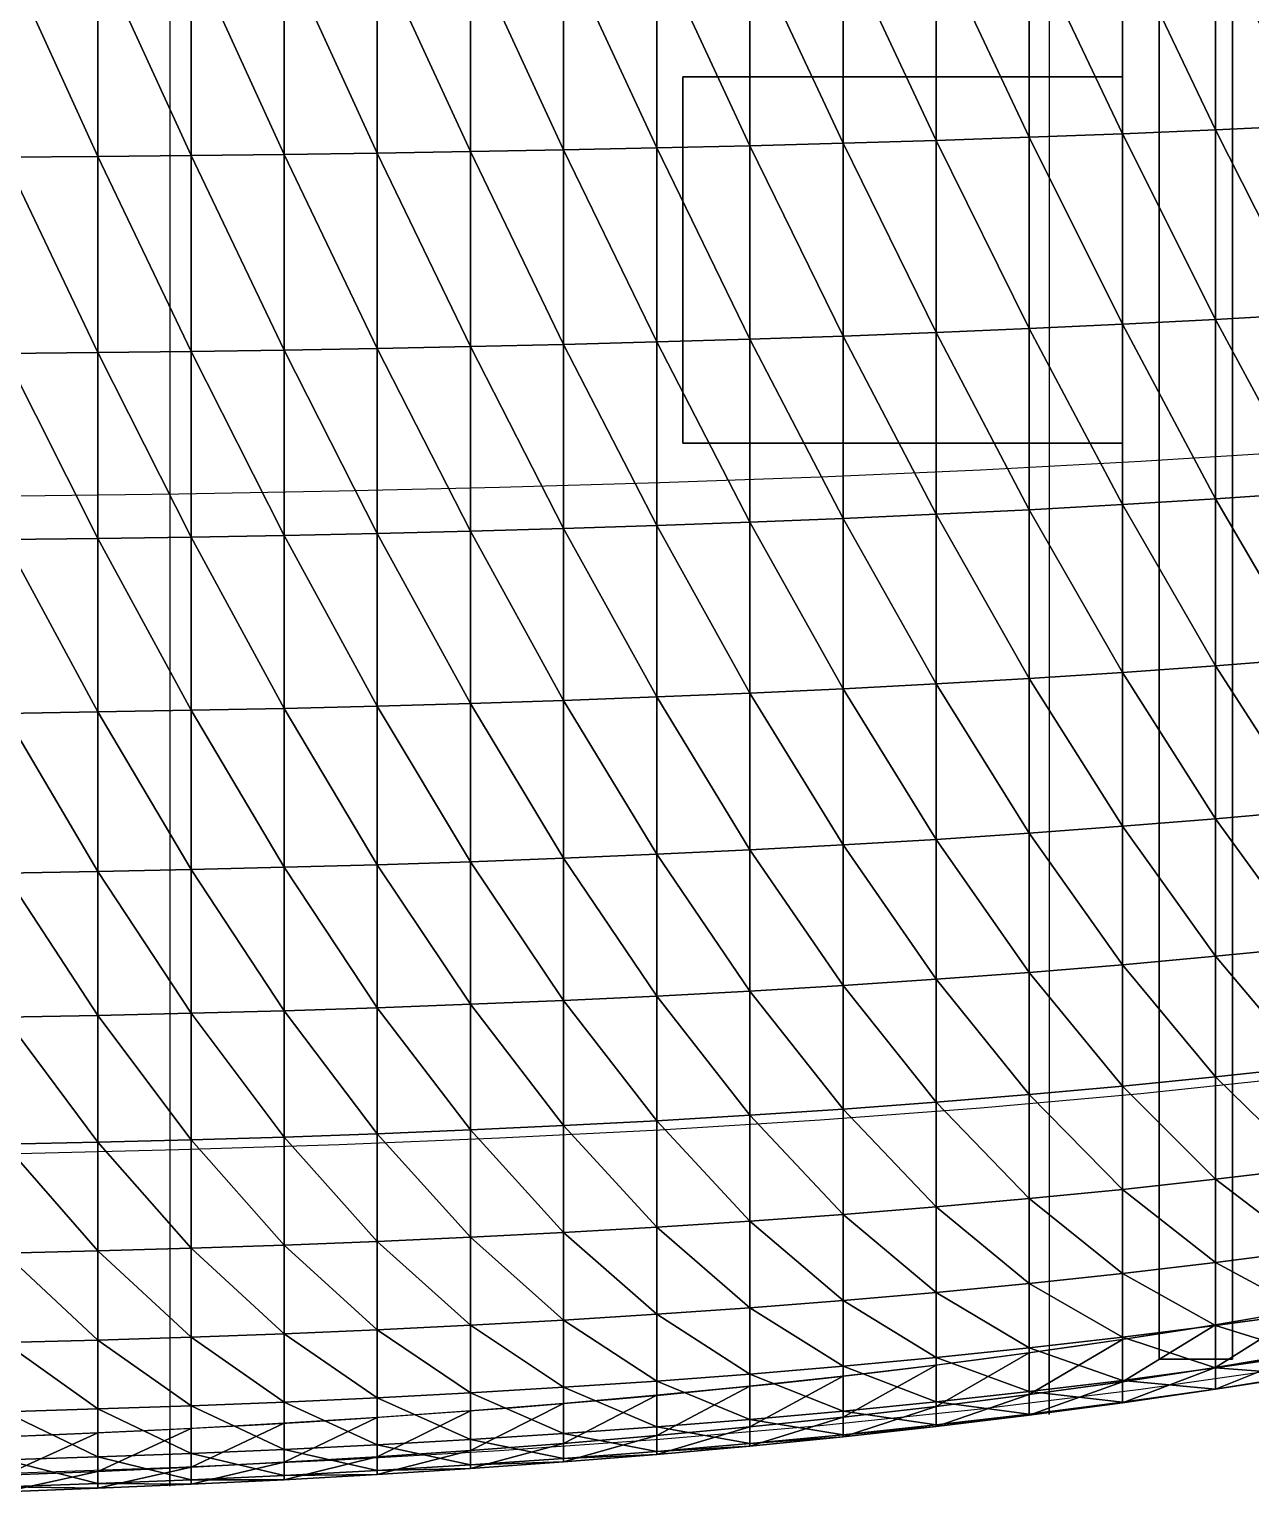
# Model space of a CAD drawing. Header units: metres. Extents: x -3.7 to 10.7, y -3.2 to 3.2.
# Drawn here: x 5.058 to 6.725, y -2.981 to -0.985 of the extents above; entities that cross this region are included whole.
import ezdxf

# ---------------------------------------------------------------- set-up
doc = ezdxf.new("R2010")
doc.units = ezdxf.units.M
for name, color, linetype in [('ACO_3D', 1, 'CONTINUOUS'), ('MEMBRANA_3D', 3, 'CONTINUOUS'), ('MOBILIARIO', 9, 'CONTINUOUS'), ('PAREDES', 7, 'CONTINUOUS'), ('VIDRO_3D', 4, 'CONTINUOUS')]:
    doc.layers.add(name, color=color, linetype=linetype)

msp = doc.modelspace()

# ---------------------------------------------------------------- linework, layer by layer
at = {"layer": 'ACO_3D'}
for points in [[(6.45, -0.8587, 3.6599), (6.45, -1.0641, 3.5826), (6.45, -1.2634, 3.489), (6.45, -1.4554, 3.3797), (6.45, -1.6391, 3.2553), (6.45, -1.8134, 3.1165), (6.45, -1.9772, 2.9641), (6.45, -2.1297, 2.799), (6.45, -2.2699, 2.6221), (6.45, -2.3971, 2.4345), (6.45, -2.5106, 2.2372), (6.45, -2.6096, 2.0313), (6.45, -2.6936, 1.8181), (6.45, -2.7622, 1.5988), (6.45, -2.8149, 1.3745), (6.45, -2.8514, 1.1467), (6.45, -2.8716, 0.9167), (6.45, -2.8752, 0.6856), (6.45, -2.8624, 0.4549), (6.45, -2.8331, 0.226), (6.45, -2.7875, 0)], [(5.25, -0.8784, 3.9111), (5.25, -1.0887, 3.829), (5.25, -1.2929, 3.7296), (5.25, -1.4898, 3.6134), (5.25, -1.6783, 3.4812), (5.25, -1.8575, 3.3336), (5.25, -2.0261, 3.1715), (5.25, -2.1834, 2.9958), (5.25, -2.3285, 2.8075), (5.25, -2.4604, 2.6076), (5.25, -2.5785, 2.3973), (5.25, -2.6822, 2.1777), (5.25, -2.7707, 1.9501), (5.25, -2.8437, 1.7157), (5.25, -2.9007, 1.476), (5.25, -2.9415, 1.2321), (5.25, -2.9657, 0.9856), (5.25, -2.9732, 0.7377), (5.25, -2.964, 0.4899), (5.25, -2.9382, 0.2435), (5.25, -2.8958, 0)], [(3.2938, -1.6259, 3.6493), (3.5125, -1.6259, 3.6489), (3.7313, -1.6261, 3.6455), (3.95, -1.6262, 3.6386), (4.1688, -1.6261, 3.6283), (4.3875, -1.6258, 3.6146), (4.6063, -1.625, 3.5973), (4.825, -1.6237, 3.5764), (5.0438, -1.6217, 3.5518), (5.2625, -1.6188, 3.5235), (5.4813, -1.6149, 3.4912), (5.7, -1.6099, 3.4549), (5.9188, -1.6035, 3.4143), (6.1375, -1.5956, 3.3693), (6.3563, -1.586, 3.3195), (6.575, -1.5745, 3.2648), (6.7938, -1.5608, 3.2046)], [(3.2938, -2.5282, 2.6071), (3.5125, -2.5283, 2.6068), (3.7313, -2.5284, 2.6043), (3.95, -2.5284, 2.5993), (4.1688, -2.528, 2.5918), (4.3875, -2.5272, 2.5817), (4.6063, -2.5255, 2.5691), (4.825, -2.5229, 2.5538), (5.0438, -2.5191, 2.5358), (5.2625, -2.5138, 2.515), (5.4813, -2.5068, 2.4914), (5.7, -2.498, 2.4647), (5.9188, -2.4869, 2.435), (6.1375, -2.4732, 2.402), (6.3563, -2.4568, 2.3655), (6.575, -2.4372, 2.3253), (6.7938, -2.4139, 2.2812)], [(3.2938, -2.9711, 1.2275), (3.5125, -2.9711, 1.2273), (3.7313, -2.9711, 1.2261), (3.95, -2.9707, 1.2236), (4.1688, -2.9698, 1.2199), (4.3875, -2.968, 1.215), (4.6063, -2.9651, 1.2088), (4.825, -2.9608, 1.2013), (5.0438, -2.9549, 1.1925), (5.2625, -2.9471, 1.1824), (5.4813, -2.9371, 1.1708), (5.7, -2.9245, 1.1577), (5.9188, -2.9089, 1.1432), (6.1375, -2.8902, 1.127), (6.3563, -2.8677, 1.1091), (6.575, -2.841, 1.0894), (6.7938, -2.8096, 1.0677)]]:
    msp.add_polyline3d(points, dxfattribs=at)
at = {"layer": 'MEMBRANA_3D'}
for points in [[(6.4229, -0.8595, 3.6672), (6.55, -0.8559, 3.6319), (6.55, -1.1275, 3.526)], [(6.55, -0.8559, 3.6319), (6.6771, -0.8519, 3.5947), (6.6771, -1.1222, 3.4897)], [(6.55, -0.8559, 3.6319), (6.6771, -1.1222, 3.4897), (6.55, -1.1275, 3.526)], [(6.6771, -0.8519, 3.5947), (6.8042, -0.8475, 3.5554), (6.8042, -1.1164, 3.4514)], [(6.6771, -0.8519, 3.5947), (6.8042, -1.1164, 3.4514), (6.6771, -1.1222, 3.4897)], [(5.1521, -0.8791, 3.9255), (5.2792, -0.8781, 3.9066), (5.2792, -1.1572, 3.7934)], [(5.2792, -0.8781, 3.9066), (5.4062, -0.877, 3.8864), (5.4062, -1.1557, 3.7737)], [(5.2792, -0.8781, 3.9066), (5.4062, -1.1557, 3.7737), (5.2792, -1.1572, 3.7934)], [(5.4062, -0.877, 3.8864), (5.5333, -0.8757, 3.8646), (5.5333, -1.1539, 3.7525)], [(5.4062, -0.877, 3.8864), (5.5333, -1.1539, 3.7525), (5.4062, -1.1557, 3.7737)], [(5.5333, -0.8757, 3.8646), (5.6604, -0.8742, 3.8413), (5.6604, -1.1519, 3.7298)], [(5.5333, -0.8757, 3.8646), (5.6604, -1.1519, 3.7298), (5.5333, -1.1539, 3.7525)], [(5.6604, -0.8742, 3.8413), (5.7875, -0.8724, 3.8165), (5.7875, -1.1495, 3.7056)], [(5.6604, -0.8742, 3.8413), (5.7875, -1.1495, 3.7056), (5.6604, -1.1519, 3.7298)], [(5.7875, -0.8724, 3.8165), (5.9146, -0.8704, 3.79), (5.9146, -1.1468, 3.6799)], [(5.7875, -0.8724, 3.8165), (5.9146, -1.1468, 3.6799), (5.7875, -1.1495, 3.7056)], [(5.9146, -0.8704, 3.79), (6.0417, -0.8681, 3.7619), (6.0417, -1.1438, 3.6525)], [(5.9146, -0.8704, 3.79), (6.0417, -1.1438, 3.6525), (5.9146, -1.1468, 3.6799)], [(6.0417, -0.8681, 3.7619), (6.1688, -0.8656, 3.7322), (6.1688, -1.1404, 3.6235)], [(6.0417, -0.8681, 3.7619), (6.1688, -1.1404, 3.6235), (6.0417, -1.1438, 3.6525)], [(6.1688, -0.8656, 3.7322), (6.2958, -0.8627, 3.7006), (6.2958, -1.1365, 3.5928)], [(6.1688, -0.8656, 3.7322), (6.2958, -1.1365, 3.5928), (6.1688, -1.1404, 3.6235)], [(6.2958, -0.8627, 3.7006), (6.4229, -0.8595, 3.6672), (6.4229, -1.1323, 3.5603)], [(6.2958, -0.8627, 3.7006), (6.4229, -1.1323, 3.5603), (6.2958, -1.1365, 3.5928)], [(6.4229, -0.8595, 3.6672), (6.55, -1.1275, 3.526), (6.4229, -1.1323, 3.5603)], [(5.025, -0.8799, 3.9428), (5.1521, -0.8791, 3.9255), (5.1521, -1.1584, 3.8117)], [(5.025, -0.8799, 3.9428), (5.1521, -1.1584, 3.8117), (5.025, -1.1595, 3.8287)], [(5.1521, -0.8791, 3.9255), (5.2792, -1.1572, 3.7934), (5.1521, -1.1584, 3.8117)], [(6.6771, -1.1222, 3.4897), (6.8042, -1.1164, 3.4514), (6.8042, -1.3738, 3.3196)], [(6.1688, -1.1404, 3.6235), (6.2958, -1.1365, 3.5928), (6.2958, -1.3989, 3.4561)], [(6.2958, -1.1365, 3.5928), (6.4229, -1.1323, 3.5603), (6.4229, -1.3935, 3.4247)], [(6.2958, -1.1365, 3.5928), (6.4229, -1.3935, 3.4247), (6.2958, -1.3989, 3.4561)], [(6.4229, -1.1323, 3.5603), (6.55, -1.1275, 3.526), (6.55, -1.3876, 3.3916)], [(6.4229, -1.1323, 3.5603), (6.55, -1.3876, 3.3916), (6.4229, -1.3935, 3.4247)], [(6.55, -1.1275, 3.526), (6.6771, -1.1222, 3.4897), (6.6771, -1.381, 3.3566)], [(6.55, -1.1275, 3.526), (6.6771, -1.381, 3.3566), (6.55, -1.3876, 3.3916)], [(6.6771, -1.1222, 3.4897), (6.8042, -1.3738, 3.3196), (6.6771, -1.381, 3.3566)], [(5.1521, -1.1584, 3.8117), (5.2792, -1.1572, 3.7934), (5.2792, -1.4246, 3.6498)], [(5.2792, -1.1572, 3.7934), (5.4062, -1.1557, 3.7737), (5.4062, -1.4228, 3.6307)], [(5.2792, -1.1572, 3.7934), (5.4062, -1.4228, 3.6307), (5.2792, -1.4246, 3.6498)], [(5.4062, -1.1557, 3.7737), (5.5333, -1.1539, 3.7525), (5.5333, -1.4206, 3.6103)], [(5.4062, -1.1557, 3.7737), (5.5333, -1.4206, 3.6103), (5.4062, -1.4228, 3.6307)], [(5.5333, -1.1539, 3.7525), (5.6604, -1.1519, 3.7298), (5.6604, -1.418, 3.5884)], [(5.5333, -1.1539, 3.7525), (5.6604, -1.418, 3.5884), (5.5333, -1.4206, 3.6103)], [(5.6604, -1.1519, 3.7298), (5.7875, -1.1495, 3.7056), (5.7875, -1.4151, 3.5651)], [(5.6604, -1.1519, 3.7298), (5.7875, -1.4151, 3.5651), (5.6604, -1.418, 3.5884)], [(5.7875, -1.1495, 3.7056), (5.9146, -1.1468, 3.6799), (5.9146, -1.4117, 3.5402)], [(5.7875, -1.1495, 3.7056), (5.9146, -1.4117, 3.5402), (5.7875, -1.4151, 3.5651)], [(5.9146, -1.1468, 3.6799), (6.0417, -1.1438, 3.6525), (6.0417, -1.4079, 3.5138)], [(5.9146, -1.1468, 3.6799), (6.0417, -1.4079, 3.5138), (5.9146, -1.4117, 3.5402)], [(6.0417, -1.1438, 3.6525), (6.1688, -1.1404, 3.6235), (6.1688, -1.4036, 3.4858)], [(6.0417, -1.1438, 3.6525), (6.1688, -1.4036, 3.4858), (6.0417, -1.4079, 3.5138)], [(6.1688, -1.1404, 3.6235), (6.2958, -1.3989, 3.4561), (6.1688, -1.4036, 3.4858)], [(5.025, -1.1595, 3.8287), (5.1521, -1.1584, 3.8117), (5.1521, -1.4262, 3.6675)], [(5.025, -1.1595, 3.8287), (5.1521, -1.4262, 3.6675), (5.025, -1.4275, 3.6838)], [(5.1521, -1.1584, 3.8117), (5.2792, -1.4246, 3.6498), (5.1521, -1.4262, 3.6675)], [(6.6771, -1.381, 3.3566), (6.8042, -1.3738, 3.3196), (6.8042, -1.617, 3.1613)], [(6.2958, -1.3989, 3.4561), (6.4229, -1.3935, 3.4247), (6.4229, -1.6406, 3.2619)], [(6.4229, -1.3935, 3.4247), (6.55, -1.3876, 3.3916), (6.55, -1.6335, 3.2302)], [(6.4229, -1.3935, 3.4247), (6.55, -1.6335, 3.2302), (6.4229, -1.6406, 3.2619)], [(6.55, -1.3876, 3.3916), (6.6771, -1.381, 3.3566), (6.6771, -1.6256, 3.1966)], [(6.55, -1.3876, 3.3916), (6.6771, -1.6256, 3.1966), (6.55, -1.6335, 3.2302)], [(6.6771, -1.381, 3.3566), (6.8042, -1.617, 3.1613), (6.6771, -1.6256, 3.1966)], [(5.6604, -1.418, 3.5884), (5.7875, -1.4151, 3.5651), (5.7875, -1.6663, 3.3961)], [(5.7875, -1.4151, 3.5651), (5.9146, -1.4117, 3.5402), (5.9146, -1.6623, 3.3724)], [(5.7875, -1.4151, 3.5651), (5.9146, -1.6623, 3.3724), (5.7875, -1.6663, 3.3961)], [(5.9146, -1.4117, 3.5402), (6.0417, -1.4079, 3.5138), (6.0417, -1.6578, 3.3471)], [(5.9146, -1.4117, 3.5402), (6.0417, -1.6578, 3.3471), (5.9146, -1.6623, 3.3724)], [(6.0417, -1.4079, 3.5138), (6.1688, -1.4036, 3.4858), (6.1688, -1.6527, 3.3203)], [(6.0417, -1.4079, 3.5138), (6.1688, -1.6527, 3.3203), (6.0417, -1.6578, 3.3471)], [(6.1688, -1.4036, 3.4858), (6.2958, -1.3989, 3.4561), (6.2958, -1.6469, 3.2919)], [(6.1688, -1.4036, 3.4858), (6.2958, -1.6469, 3.2919), (6.1688, -1.6527, 3.3203)], [(6.2958, -1.3989, 3.4561), (6.4229, -1.6406, 3.2619), (6.2958, -1.6469, 3.2919)], [(5.025, -1.4275, 3.6838), (5.1521, -1.4262, 3.6675), (5.1521, -1.6798, 3.4941)], [(5.025, -1.4275, 3.6838), (5.1521, -1.6798, 3.4941), (5.025, -1.6814, 3.5097)], [(5.1521, -1.4262, 3.6675), (5.2792, -1.4246, 3.6498), (5.2792, -1.6779, 3.4772)], [(5.1521, -1.4262, 3.6675), (5.2792, -1.6779, 3.4772), (5.1521, -1.6798, 3.4941)], [(5.2792, -1.4246, 3.6498), (5.4062, -1.4228, 3.6307), (5.4062, -1.6756, 3.459)], [(5.2792, -1.4246, 3.6498), (5.4062, -1.6756, 3.459), (5.2792, -1.6779, 3.4772)], [(5.4062, -1.4228, 3.6307), (5.5333, -1.4206, 3.6103), (5.5333, -1.673, 3.4394)], [(5.4062, -1.4228, 3.6307), (5.5333, -1.673, 3.4394), (5.4062, -1.6756, 3.459)], [(5.5333, -1.4206, 3.6103), (5.6604, -1.418, 3.5884), (5.6604, -1.6699, 3.4185)], [(5.5333, -1.4206, 3.6103), (5.6604, -1.6699, 3.4185), (5.5333, -1.673, 3.4394)], [(5.6604, -1.418, 3.5884), (5.7875, -1.6663, 3.3961), (5.6604, -1.6699, 3.4185)], [(6.4229, -1.6406, 3.2619), (6.55, -1.6335, 3.2302), (6.55, -1.8626, 3.0433)], [(6.55, -1.6335, 3.2302), (6.6771, -1.6256, 3.1966), (6.6771, -1.8535, 3.0116)], [(6.55, -1.6335, 3.2302), (6.6771, -1.8535, 3.0116), (6.55, -1.8626, 3.0433)], [(6.6771, -1.6256, 3.1966), (6.8042, -1.617, 3.1613), (6.8042, -1.8435, 2.9781)], [(6.6771, -1.6256, 3.1966), (6.8042, -1.8435, 2.9781), (6.6771, -1.8535, 3.0116)], [(6.0417, -1.6578, 3.3471), (6.1688, -1.6527, 3.3203), (6.1688, -1.8849, 3.1287)], [(6.1688, -1.6527, 3.3203), (6.2958, -1.6469, 3.2919), (6.2958, -1.8783, 3.1019)], [(6.1688, -1.6527, 3.3203), (6.2958, -1.8783, 3.1019), (6.1688, -1.8849, 3.1287)], [(6.2958, -1.6469, 3.2919), (6.4229, -1.6406, 3.2619), (6.4229, -1.8709, 3.0734)], [(6.2958, -1.6469, 3.2919), (6.4229, -1.8709, 3.0734), (6.2958, -1.8783, 3.1019)], [(6.4229, -1.6406, 3.2619), (6.55, -1.8626, 3.0433), (6.4229, -1.8709, 3.0734)], [(5.2792, -1.6779, 3.4772), (5.4062, -1.6756, 3.459), (5.4062, -1.9117, 3.2601)], [(5.4062, -1.6756, 3.459), (5.5333, -1.673, 3.4394), (5.5333, -1.9086, 3.2416)], [(5.4062, -1.6756, 3.459), (5.5333, -1.9086, 3.2416), (5.4062, -1.9117, 3.2601)], [(5.5333, -1.673, 3.4394), (5.6604, -1.6699, 3.4185), (5.6604, -1.905, 3.2217)], [(5.5333, -1.673, 3.4394), (5.6604, -1.905, 3.2217), (5.5333, -1.9086, 3.2416)], [(5.6604, -1.6699, 3.4185), (5.7875, -1.6663, 3.3961), (5.7875, -1.9009, 3.2006)], [(5.6604, -1.6699, 3.4185), (5.7875, -1.9009, 3.2006), (5.6604, -1.905, 3.2217)], [(5.7875, -1.6663, 3.3961), (5.9146, -1.6623, 3.3724), (5.9146, -1.8962, 3.1781)], [(5.7875, -1.6663, 3.3961), (5.9146, -1.8962, 3.1781), (5.7875, -1.9009, 3.2006)], [(5.9146, -1.6623, 3.3724), (6.0417, -1.6578, 3.3471), (6.0417, -1.8909, 3.1541)], [(5.9146, -1.6623, 3.3724), (6.0417, -1.8909, 3.1541), (5.9146, -1.8962, 3.1781)], [(6.0417, -1.6578, 3.3471), (6.1688, -1.8849, 3.1287), (6.0417, -1.8909, 3.1541)], [(5.025, -1.6814, 3.5097), (5.1521, -1.6798, 3.4941), (5.1521, -1.9166, 3.2934)], [(5.025, -1.6814, 3.5097), (5.1521, -1.9166, 3.2934), (5.025, -1.9185, 3.3082)], [(5.1521, -1.6798, 3.4941), (5.2792, -1.6779, 3.4772), (5.2792, -1.9143, 3.2774)], [(5.1521, -1.6798, 3.4941), (5.2792, -1.9143, 3.2774), (5.1521, -1.9166, 3.2934)], [(5.2792, -1.6779, 3.4772), (5.4062, -1.9117, 3.2601), (5.2792, -1.9143, 3.2774)], [(6.55, -1.8626, 3.0433), (6.6771, -1.8535, 3.0116), (6.6771, -2.0624, 2.8033)], [(6.6771, -1.8535, 3.0116), (6.8042, -1.8435, 2.9781), (6.8042, -2.051, 2.7719)], [(6.6771, -1.8535, 3.0116), (6.8042, -2.051, 2.7719), (6.6771, -2.0624, 2.8033)], [(6.2958, -1.8783, 3.1019), (6.4229, -1.8709, 3.0734), (6.4229, -2.0821, 2.8612)], [(6.4229, -1.8709, 3.0734), (6.55, -1.8626, 3.0433), (6.55, -2.0727, 2.8331)], [(6.4229, -1.8709, 3.0734), (6.55, -2.0727, 2.8331), (6.4229, -2.0821, 2.8612)], [(6.55, -1.8626, 3.0433), (6.6771, -2.0624, 2.8033), (6.55, -2.0727, 2.8331)], [(5.9146, -1.8962, 3.1781), (6.0417, -1.8909, 3.1541), (6.0417, -2.1049, 2.9368)], [(6.0417, -1.8909, 3.1541), (6.1688, -1.8849, 3.1287), (6.1688, -2.0981, 2.9131)], [(6.0417, -1.8909, 3.1541), (6.1688, -2.0981, 2.9131), (6.0417, -2.1049, 2.9368)], [(6.1688, -1.8849, 3.1287), (6.2958, -1.8783, 3.1019), (6.2958, -2.0905, 2.8879)], [(6.1688, -1.8849, 3.1287), (6.2958, -2.0905, 2.8879), (6.1688, -2.0981, 2.9131)], [(6.2958, -1.8783, 3.1019), (6.4229, -2.0821, 2.8612), (6.2958, -2.0905, 2.8879)], [(5.1521, -1.9166, 3.2934), (5.2792, -1.9143, 3.2774), (5.2792, -2.1317, 3.0523)], [(5.2792, -1.9143, 3.2774), (5.4062, -1.9117, 3.2601), (5.4062, -2.1286, 3.0361)], [(5.2792, -1.9143, 3.2774), (5.4062, -2.1286, 3.0361), (5.2792, -2.1317, 3.0523)], [(5.4062, -1.9117, 3.2601), (5.5333, -1.9086, 3.2416), (5.5333, -2.1251, 3.0188)], [(5.4062, -1.9117, 3.2601), (5.5333, -2.1251, 3.0188), (5.4062, -2.1286, 3.0361)], [(5.5333, -1.9086, 3.2416), (5.6604, -1.905, 3.2217), (5.6604, -2.121, 3.0002)], [(5.5333, -1.9086, 3.2416), (5.6604, -2.121, 3.0002), (5.5333, -2.1251, 3.0188)], [(5.6604, -1.905, 3.2217), (5.7875, -1.9009, 3.2006), (5.7875, -2.1163, 2.9804)], [(5.6604, -1.905, 3.2217), (5.7875, -2.1163, 2.9804), (5.6604, -2.121, 3.0002)], [(5.7875, -1.9009, 3.2006), (5.9146, -1.8962, 3.1781), (5.9146, -2.1109, 2.9593)], [(5.7875, -1.9009, 3.2006), (5.9146, -2.1109, 2.9593), (5.7875, -2.1163, 2.9804)], [(5.9146, -1.8962, 3.1781), (6.0417, -2.1049, 2.9368), (5.9146, -2.1109, 2.9593)], [(5.025, -1.9185, 3.3082), (5.1521, -1.9166, 3.2934), (5.1521, -2.1343, 3.0673)], [(5.025, -1.9185, 3.3082), (5.1521, -2.1343, 3.0673), (5.025, -2.1365, 3.0812)], [(5.1521, -1.9166, 3.2934), (5.2792, -2.1317, 3.0523), (5.1521, -2.1343, 3.0673)], [(6.6771, -2.0624, 2.8033), (6.8042, -2.051, 2.7719), (6.8042, -2.2374, 2.5449)], [(6.4229, -2.0821, 2.8612), (6.55, -2.0727, 2.8331), (6.55, -2.2616, 2.6015)], [(6.55, -2.0727, 2.8331), (6.6771, -2.0624, 2.8033), (6.6771, -2.2501, 2.574)], [(6.55, -2.0727, 2.8331), (6.6771, -2.2501, 2.574), (6.55, -2.2616, 2.6015)], [(6.6771, -2.0624, 2.8033), (6.8042, -2.2374, 2.5449), (6.6771, -2.2501, 2.574)], [(6.1688, -2.0981, 2.9131), (6.2958, -2.0905, 2.8879), (6.2958, -2.2815, 2.6522)], [(6.2958, -2.0905, 2.8879), (6.4229, -2.0821, 2.8612), (6.4229, -2.2721, 2.6275)], [(6.2958, -2.0905, 2.8879), (6.4229, -2.2721, 2.6275), (6.2958, -2.2815, 2.6522)], [(6.4229, -2.0821, 2.8612), (6.55, -2.2616, 2.6015), (6.4229, -2.2721, 2.6275)], [(5.7875, -2.1163, 2.9804), (5.9146, -2.1109, 2.9593), (5.9146, -2.3043, 2.7182)], [(5.9146, -2.1109, 2.9593), (6.0417, -2.1049, 2.9368), (6.0417, -2.2976, 2.6975)], [(5.9146, -2.1109, 2.9593), (6.0417, -2.2976, 2.6975), (5.9146, -2.3043, 2.7182)], [(6.0417, -2.1049, 2.9368), (6.1688, -2.0981, 2.9131), (6.1688, -2.29, 2.6755)], [(6.0417, -2.1049, 2.9368), (6.1688, -2.29, 2.6755), (6.0417, -2.2976, 2.6975)], [(6.1688, -2.0981, 2.9131), (6.2958, -2.2815, 2.6522), (6.1688, -2.29, 2.6755)], [(5.025, -2.1365, 3.0812), (5.1521, -2.1343, 3.0673), (5.1521, -2.3307, 2.8181)], [(5.1521, -2.1343, 3.0673), (5.2792, -2.1317, 3.0523), (5.2792, -2.3278, 2.8042)], [(5.1521, -2.1343, 3.0673), (5.2792, -2.3278, 2.8042), (5.1521, -2.3307, 2.8181)], [(5.2792, -2.1317, 3.0523), (5.4062, -2.1286, 3.0361), (5.4062, -2.3243, 2.7892)], [(5.2792, -2.1317, 3.0523), (5.4062, -2.3243, 2.7892), (5.2792, -2.3278, 2.8042)], [(5.4062, -2.1286, 3.0361), (5.5333, -2.1251, 3.0188), (5.5333, -2.3203, 2.7732)], [(5.4062, -2.1286, 3.0361), (5.5333, -2.3203, 2.7732), (5.4062, -2.3243, 2.7892)], [(5.5333, -2.1251, 3.0188), (5.6604, -2.121, 3.0002), (5.6604, -2.3156, 2.756)], [(5.5333, -2.1251, 3.0188), (5.6604, -2.3156, 2.756), (5.5333, -2.3203, 2.7732)], [(5.6604, -2.121, 3.0002), (5.7875, -2.1163, 2.9804), (5.7875, -2.3103, 2.7377)], [(5.6604, -2.121, 3.0002), (5.7875, -2.3103, 2.7377), (5.6604, -2.3156, 2.756)], [(5.7875, -2.1163, 2.9804), (5.9146, -2.3043, 2.7182), (5.7875, -2.3103, 2.7377)], [(5.025, -2.1365, 3.0812), (5.1521, -2.3307, 2.8181), (5.025, -2.3332, 2.8309)], [(6.55, -2.2616, 2.6015), (6.6771, -2.2501, 2.574), (6.6771, -2.4147, 2.3258)], [(6.6771, -2.2501, 2.574), (6.8042, -2.2374, 2.5449), (6.8042, -2.4007, 2.2994)], [(6.6771, -2.2501, 2.574), (6.8042, -2.4007, 2.2994), (6.6771, -2.4147, 2.3258)], [(6.2958, -2.2815, 2.6522), (6.4229, -2.2721, 2.6275), (6.4229, -2.4389, 2.3747)], [(6.4229, -2.2721, 2.6275), (6.55, -2.2616, 2.6015), (6.55, -2.4274, 2.3509)], [(6.4229, -2.2721, 2.6275), (6.55, -2.4274, 2.3509), (6.4229, -2.4389, 2.3747)], [(6.55, -2.2616, 2.6015), (6.6771, -2.4147, 2.3258), (6.55, -2.4274, 2.3509)], [(6.0417, -2.2976, 2.6975), (6.1688, -2.29, 2.6755), (6.1688, -2.4586, 2.4183)], [(6.1688, -2.29, 2.6755), (6.2958, -2.2815, 2.6522), (6.2958, -2.4493, 2.3971)], [(6.1688, -2.29, 2.6755), (6.2958, -2.4493, 2.3971), (6.1688, -2.4586, 2.4183)], [(6.2958, -2.2815, 2.6522), (6.4229, -2.4389, 2.3747), (6.2958, -2.4493, 2.3971)], [(5.6604, -2.3156, 2.756), (5.7875, -2.3103, 2.7377), (5.7875, -2.4812, 2.475)], [(5.7875, -2.3103, 2.7377), (5.9146, -2.3043, 2.7182), (5.9146, -2.4745, 2.4573)], [(5.7875, -2.3103, 2.7377), (5.9146, -2.4745, 2.4573), (5.7875, -2.4812, 2.475)], [(5.9146, -2.3043, 2.7182), (6.0417, -2.2976, 2.6975), (6.0417, -2.467, 2.4384)], [(5.9146, -2.3043, 2.7182), (6.0417, -2.467, 2.4384), (5.9146, -2.4745, 2.4573)], [(6.0417, -2.2976, 2.6975), (6.1688, -2.4586, 2.4183), (6.0417, -2.467, 2.4384)], [(5.025, -2.3332, 2.8309), (5.1521, -2.3307, 2.8181), (5.1521, -2.5039, 2.5482)], [(5.025, -2.3332, 2.8309), (5.1521, -2.5039, 2.5482), (5.025, -2.5066, 2.5599)], [(5.1521, -2.3307, 2.8181), (5.2792, -2.3278, 2.8042), (5.2792, -2.5006, 2.5356)], [(5.1521, -2.3307, 2.8181), (5.2792, -2.5006, 2.5356), (5.1521, -2.5039, 2.5482)], [(5.2792, -2.3278, 2.8042), (5.4062, -2.3243, 2.7892), (5.4062, -2.4967, 2.522)], [(5.2792, -2.3278, 2.8042), (5.4062, -2.4967, 2.522), (5.2792, -2.5006, 2.5356)], [(5.4062, -2.3243, 2.7892), (5.5333, -2.3203, 2.7732), (5.5333, -2.4922, 2.5074)], [(5.4062, -2.3243, 2.7892), (5.5333, -2.4922, 2.5074), (5.4062, -2.4967, 2.522)], [(5.5333, -2.3203, 2.7732), (5.6604, -2.3156, 2.756), (5.6604, -2.4871, 2.4917)], [(5.5333, -2.3203, 2.7732), (5.6604, -2.4871, 2.4917), (5.5333, -2.4922, 2.5074)], [(5.6604, -2.3156, 2.756), (5.7875, -2.4812, 2.475), (5.6604, -2.4871, 2.4917)], [(6.55, -2.4274, 2.3509), (6.6771, -2.4147, 2.3258), (6.6771, -2.5544, 2.0616)], [(6.6771, -2.4147, 2.3258), (6.8042, -2.4007, 2.2994), (6.8042, -2.5392, 2.0379)], [(6.6771, -2.4147, 2.3258), (6.8042, -2.5392, 2.0379), (6.6771, -2.5544, 2.0616)], [(6.4229, -2.4389, 2.3747), (6.55, -2.4274, 2.3509), (6.55, -2.5683, 2.084)], [(6.55, -2.4274, 2.3509), (6.6771, -2.5544, 2.0616), (6.55, -2.5683, 2.084)], [(6.1688, -2.4586, 2.4183), (6.2958, -2.4493, 2.3971), (6.2958, -2.5922, 2.1253)], [(6.2958, -2.4493, 2.3971), (6.4229, -2.4389, 2.3747), (6.4229, -2.5808, 2.1052)], [(6.2958, -2.4493, 2.3971), (6.4229, -2.5808, 2.1052), (6.2958, -2.5922, 2.1253)], [(6.4229, -2.4389, 2.3747), (6.55, -2.5683, 2.084), (6.4229, -2.5808, 2.1052)], [(5.7875, -2.4812, 2.475), (5.9146, -2.4745, 2.4573), (5.9146, -2.6198, 2.1791)], [(5.9146, -2.4745, 2.4573), (6.0417, -2.467, 2.4384), (6.0417, -2.6116, 2.1622)], [(5.9146, -2.4745, 2.4573), (6.0417, -2.6116, 2.1622), (5.9146, -2.6198, 2.1791)], [(6.0417, -2.467, 2.4384), (6.1688, -2.4586, 2.4183), (6.1688, -2.6024, 2.1443)], [(6.0417, -2.467, 2.4384), (6.1688, -2.6024, 2.1443), (6.0417, -2.6116, 2.1622)], [(6.1688, -2.4586, 2.4183), (6.2958, -2.5922, 2.1253), (6.1688, -2.6024, 2.1443)], [(5.4062, -2.4967, 2.522), (5.5333, -2.4922, 2.5074), (5.5333, -2.6392, 2.2239)], [(5.5333, -2.4922, 2.5074), (5.6604, -2.4871, 2.4917), (5.6604, -2.6335, 2.2099)], [(5.5333, -2.4922, 2.5074), (5.6604, -2.6335, 2.2099), (5.5333, -2.6392, 2.2239)], [(5.6604, -2.4871, 2.4917), (5.7875, -2.4812, 2.475), (5.7875, -2.6271, 2.195)], [(5.6604, -2.4871, 2.4917), (5.7875, -2.6271, 2.195), (5.6604, -2.6335, 2.2099)], [(5.7875, -2.4812, 2.475), (5.9146, -2.6198, 2.1791), (5.7875, -2.6271, 2.195)], [(5.025, -2.5066, 2.5599), (5.1521, -2.5039, 2.5482), (5.1521, -2.652, 2.2605)], [(5.025, -2.5066, 2.5599), (5.1521, -2.652, 2.2605), (5.025, -2.6551, 2.2709)], [(5.1521, -2.5039, 2.5482), (5.2792, -2.5006, 2.5356), (5.2792, -2.6484, 2.2492)], [(5.1521, -2.5039, 2.5482), (5.2792, -2.6484, 2.2492), (5.1521, -2.652, 2.2605)], [(5.2792, -2.5006, 2.5356), (5.4062, -2.4967, 2.522), (5.4062, -2.6441, 2.237)], [(5.2792, -2.5006, 2.5356), (5.4062, -2.6441, 2.237), (5.2792, -2.6484, 2.2492)], [(5.4062, -2.4967, 2.522), (5.5333, -2.6392, 2.2239), (5.4062, -2.6441, 2.237)], [(6.55, -2.5683, 2.084), (6.6771, -2.5544, 2.0616), (6.6771, -2.6679, 1.7838)], [(6.6771, -2.5544, 2.0616), (6.8042, -2.5392, 2.0379), (6.8042, -2.6515, 1.7631)], [(6.6771, -2.5544, 2.0616), (6.8042, -2.6515, 1.7631), (6.6771, -2.6679, 1.7838)], [(6.4229, -2.5808, 2.1052), (6.55, -2.5683, 2.084), (6.55, -2.6829, 1.8034)], [(6.55, -2.5683, 2.084), (6.6771, -2.6679, 1.7838), (6.55, -2.6829, 1.8034)], [(6.1688, -2.6024, 2.1443), (6.2958, -2.5922, 2.1253), (6.2958, -2.7087, 1.8395)], [(6.2958, -2.5922, 2.1253), (6.4229, -2.5808, 2.1052), (6.4229, -2.6964, 1.822)], [(6.2958, -2.5922, 2.1253), (6.4229, -2.6964, 1.822), (6.2958, -2.7087, 1.8395)], [(6.4229, -2.5808, 2.1052), (6.55, -2.6829, 1.8034), (6.4229, -2.6964, 1.822)], [(5.9146, -2.6198, 2.1791), (6.0417, -2.6116, 2.1622), (6.0417, -2.7297, 1.8718)], [(6.0417, -2.6116, 2.1622), (6.1688, -2.6024, 2.1443), (6.1688, -2.7197, 1.8561)], [(6.0417, -2.6116, 2.1622), (6.1688, -2.7197, 1.8561), (6.0417, -2.7297, 1.8718)], [(6.1688, -2.6024, 2.1443), (6.2958, -2.7087, 1.8395), (6.1688, -2.7197, 1.8561)], [(5.5333, -2.6392, 2.2239), (5.6604, -2.6335, 2.2099), (5.6604, -2.7535, 1.9135)], [(5.6604, -2.6335, 2.2099), (5.7875, -2.6271, 2.195), (5.7875, -2.7465, 1.9004)], [(5.6604, -2.6335, 2.2099), (5.7875, -2.7465, 1.9004), (5.6604, -2.7535, 1.9135)], [(5.7875, -2.6271, 2.195), (5.9146, -2.6198, 2.1791), (5.9146, -2.7386, 1.8865)], [(5.7875, -2.6271, 2.195), (5.9146, -2.7386, 1.8865), (5.7875, -2.7465, 1.9004)], [(5.9146, -2.6198, 2.1791), (6.0417, -2.7297, 1.8718), (5.9146, -2.7386, 1.8865)], [(5.025, -2.6551, 2.2709), (5.1521, -2.652, 2.2605), (5.1521, -2.7738, 1.9576)], [(5.1521, -2.652, 2.2605), (5.2792, -2.6484, 2.2492), (5.2792, -2.7698, 1.9478)], [(5.1521, -2.652, 2.2605), (5.2792, -2.7698, 1.9478), (5.1521, -2.7738, 1.9576)], [(5.2792, -2.6484, 2.2492), (5.4062, -2.6441, 2.237), (5.4062, -2.7651, 1.9371)], [(5.2792, -2.6484, 2.2492), (5.4062, -2.7651, 1.9371), (5.2792, -2.7698, 1.9478)], [(5.4062, -2.6441, 2.237), (5.5333, -2.6392, 2.2239), (5.5333, -2.7597, 1.9257)], [(5.4062, -2.6441, 2.237), (5.5333, -2.7597, 1.9257), (5.4062, -2.7651, 1.9371)], [(5.5333, -2.6392, 2.2239), (5.6604, -2.7535, 1.9135), (5.5333, -2.7597, 1.9257)], [(6.6771, -2.6679, 1.7838), (6.8042, -2.6515, 1.7631), (6.8042, -2.7365, 1.4779)], [(5.025, -2.6551, 2.2709), (5.1521, -2.7738, 1.9576), (5.025, -2.7772, 1.9667)], [(6.55, -2.6829, 1.8034), (6.6771, -2.6679, 1.7838), (6.6771, -2.7541, 1.4954)], [(6.6771, -2.6679, 1.7838), (6.8042, -2.7365, 1.4779), (6.6771, -2.7541, 1.4954)], [(6.4229, -2.6964, 1.822), (6.55, -2.6829, 1.8034), (6.55, -2.77, 1.512)], [(6.55, -2.6829, 1.8034), (6.6771, -2.7541, 1.4954), (6.55, -2.77, 1.512)], [(6.1688, -2.7197, 1.8561), (6.2958, -2.7087, 1.8395), (6.2958, -2.7977, 1.5427)], [(6.2958, -2.7087, 1.8395), (6.4229, -2.6964, 1.822), (6.4229, -2.7845, 1.5278)], [(6.2958, -2.7087, 1.8395), (6.4229, -2.7845, 1.5278), (6.2958, -2.7977, 1.5427)], [(6.4229, -2.6964, 1.822), (6.55, -2.77, 1.512), (6.4229, -2.7845, 1.5278)], [(6.0417, -2.7297, 1.8718), (6.1688, -2.7197, 1.8561), (6.1688, -2.8095, 1.5567)], [(6.0417, -2.7297, 1.8718), (6.1688, -2.8095, 1.5567), (6.0417, -2.8202, 1.57)], [(6.1688, -2.7197, 1.8561), (6.2958, -2.7977, 1.5427), (6.1688, -2.8095, 1.5567)], [(6.6771, -2.8112, 0.2959), (6.8042, -2.79, 0.2923), (6.8042, -2.731)], [(6.6771, -2.8112, 0.2959), (6.8042, -2.731), (6.6771, -2.7529)], [(5.5333, -2.7597, 1.9257), (5.6604, -2.7535, 1.9135), (5.6604, -2.8458, 1.6053)], [(6.55, -2.8306, 0.2994), (6.6771, -2.8112, 0.2959), (6.6771, -2.7529)], [(6.55, -2.8306, 0.2994), (6.6771, -2.7529), (6.55, -2.773)], [(6.55, -2.77, 1.512), (6.6771, -2.7541, 1.4954), (6.6771, -2.8119, 1.1994)], [(6.6771, -2.7541, 1.4954), (6.8042, -2.7365, 1.4779), (6.8042, -2.7933, 1.1851)], [(6.6771, -2.7541, 1.4954), (6.8042, -2.7933, 1.1851), (6.6771, -2.8119, 1.1994)], [(5.025, -2.7772, 1.9667), (5.1521, -2.7738, 1.9576), (5.1521, -2.8678, 1.6427)], [(5.1521, -2.7738, 1.9576), (5.2792, -2.7698, 1.9478), (5.2792, -2.8635, 1.6344)], [(5.1521, -2.7738, 1.9576), (5.2792, -2.8635, 1.6344), (5.1521, -2.8678, 1.6427)], [(5.2792, -2.7698, 1.9478), (5.4062, -2.7651, 1.9371), (5.4062, -2.8584, 1.6254)], [(5.2792, -2.7698, 1.9478), (5.4062, -2.8584, 1.6254), (5.2792, -2.8635, 1.6344)], [(5.4062, -2.7651, 1.9371), (5.5333, -2.7597, 1.9257), (5.5333, -2.8525, 1.6157)], [(5.4062, -2.7651, 1.9371), (5.5333, -2.8525, 1.6157), (5.4062, -2.8584, 1.6254)], [(5.5333, -2.7597, 1.9257), (5.6604, -2.8458, 1.6053), (5.5333, -2.8525, 1.6157)], [(6.4229, -2.7845, 1.5278), (6.55, -2.77, 1.512), (6.55, -2.8288, 1.2129)], [(6.4229, -2.8483, 0.3027), (6.55, -2.8306, 0.2994), (6.55, -2.773)], [(6.4229, -2.8483, 0.3027), (6.55, -2.773), (6.4229, -2.7913)], [(6.55, -2.77, 1.512), (6.6771, -2.8119, 1.1994), (6.55, -2.8288, 1.2129)], [(5.025, -2.7772, 1.9667), (5.1521, -2.8678, 1.6427), (5.025, -2.8716, 1.6505)], [(6.2958, -2.7977, 1.5427), (6.4229, -2.7845, 1.5278), (6.4229, -2.8442, 1.2257)], [(6.2958, -2.8644, 0.3058), (6.4229, -2.8483, 0.3027), (6.4229, -2.7913)], [(6.2958, -2.8644, 0.3058), (6.4229, -2.7913), (6.2958, -2.8079)], [(6.4229, -2.7845, 1.5278), (6.55, -2.8288, 1.2129), (6.4229, -2.8442, 1.2257)], [(6.6771, -2.8406, 0.5965), (6.8042, -2.8202, 0.5893), (6.8042, -2.79, 0.2923)], [(6.6771, -2.8406, 0.5965), (6.8042, -2.79, 0.2923), (6.6771, -2.8112, 0.2959)], [(6.6771, -2.8119, 1.1994), (6.8042, -2.7933, 1.1851), (6.8042, -2.8213, 0.8879)], [(6.1688, -2.879, 0.3088), (6.2958, -2.8644, 0.3058), (6.2958, -2.8079)], [(6.1688, -2.879, 0.3088), (6.2958, -2.8079), (6.1688, -2.8231)], [(6.2958, -2.7977, 1.5427), (6.4229, -2.8442, 1.2257), (6.2958, -2.8582, 1.2377)], [(6.55, -2.8593, 0.6034), (6.6771, -2.8406, 0.5965), (6.6771, -2.8112, 0.2959)], [(6.55, -2.8593, 0.6034), (6.6771, -2.8112, 0.2959), (6.55, -2.8306, 0.2994)], [(6.55, -2.8288, 1.2129), (6.6771, -2.8119, 1.1994), (6.6771, -2.8409, 0.8987)], [(6.6771, -2.8119, 1.1994), (6.8042, -2.8213, 0.8879), (6.6771, -2.8409, 0.8987)], [(6.0417, -2.8922, 0.3115), (6.1688, -2.879, 0.3088), (6.1688, -2.8231)], [(6.0417, -2.8922, 0.3115), (6.1688, -2.8231), (6.0417, -2.8368)], [(6.4229, -2.8442, 1.2257), (6.55, -2.8288, 1.2129), (6.55, -2.8587, 0.909)], [(6.4229, -2.8763, 0.61), (6.55, -2.8593, 0.6034), (6.55, -2.8306, 0.2994)], [(6.4229, -2.8763, 0.61), (6.55, -2.8306, 0.2994), (6.4229, -2.8483, 0.3027)], [(6.55, -2.8288, 1.2129), (6.6771, -2.8409, 0.8987), (6.55, -2.8587, 0.909)], [(6.6771, -2.8409, 0.8987), (6.8042, -2.8213, 0.8879), (6.8042, -2.8202, 0.5893)], [(6.6771, -2.8409, 0.8987), (6.8042, -2.8202, 0.5893), (6.6771, -2.8406, 0.5965)], [(5.7875, -2.9149, 0.3166), (5.9146, -2.9041, 0.3141), (5.9146, -2.8492)], [(5.7875, -2.9149, 0.3166), (5.9146, -2.8492), (5.7875, -2.8604)], [(5.9146, -2.9041, 0.3141), (6.0417, -2.8922, 0.3115), (6.0417, -2.8368)], [(5.9146, -2.9041, 0.3141), (6.0417, -2.8368), (5.9146, -2.8492)], [(6.2958, -2.8582, 1.2377), (6.4229, -2.8442, 1.2257), (6.4229, -2.8749, 0.9187)], [(6.2958, -2.8917, 0.6162), (6.4229, -2.8763, 0.61), (6.4229, -2.8483, 0.3027)], [(6.2958, -2.8917, 0.6162), (6.4229, -2.8483, 0.3027), (6.2958, -2.8644, 0.3058)], [(6.4229, -2.8442, 1.2257), (6.55, -2.8587, 0.909), (6.4229, -2.8749, 0.9187)], [(6.55, -2.8587, 0.909), (6.6771, -2.8409, 0.8987), (6.6771, -2.8406, 0.5965)], [(6.55, -2.8587, 0.909), (6.6771, -2.8406, 0.5965), (6.55, -2.8593, 0.6034)], [(5.025, -2.8716, 1.6505), (5.1521, -2.8678, 1.6427), (5.1521, -2.9333, 1.319)], [(5.025, -2.8716, 1.6505), (5.1521, -2.9333, 1.319), (5.025, -2.9374, 1.3252)], [(5.1521, -2.8678, 1.6427), (5.2792, -2.8635, 1.6344), (5.2792, -2.9286, 1.3122)], [(5.1521, -2.8678, 1.6427), (5.2792, -2.9286, 1.3122), (5.1521, -2.9333, 1.319)], [(5.2792, -2.8635, 1.6344), (5.4062, -2.8584, 1.6254), (5.4062, -2.9231, 1.3049)], [(5.2792, -2.8635, 1.6344), (5.4062, -2.9231, 1.3049), (5.2792, -2.9286, 1.3122)], [(5.5333, -2.933, 0.3211), (5.6604, -2.9244, 0.3189), (5.6604, -2.8704)], [(5.5333, -2.933, 0.3211), (5.6604, -2.8704), (5.5333, -2.8794)], [(5.6604, -2.9244, 0.3189), (5.7875, -2.9149, 0.3166), (5.7875, -2.8604)], [(5.6604, -2.9244, 0.3189), (5.7875, -2.8604), (5.6604, -2.8704)], [(6.0417, -2.8822, 1.2599), (6.1688, -2.8708, 1.2491), (6.1688, -2.903, 0.9365)], [(6.1688, -2.8708, 1.2491), (6.2958, -2.8582, 1.2377), (6.2958, -2.8896, 0.9278)], [(6.1688, -2.9057, 0.622), (6.2958, -2.8917, 0.6162), (6.2958, -2.8644, 0.3058)], [(6.1688, -2.9057, 0.622), (6.2958, -2.8644, 0.3058), (6.1688, -2.879, 0.3088)], [(6.1688, -2.8708, 1.2491), (6.2958, -2.8896, 0.9278), (6.1688, -2.903, 0.9365)], [(6.2958, -2.8582, 1.2377), (6.4229, -2.8749, 0.9187), (6.2958, -2.8896, 0.9278)], [(6.4229, -2.8749, 0.9187), (6.55, -2.8587, 0.909), (6.55, -2.8593, 0.6034)], [(6.4229, -2.8749, 0.9187), (6.55, -2.8593, 0.6034), (6.4229, -2.8763, 0.61)], [(5.2792, -2.9472, 0.325), (5.4062, -2.9405, 0.3231), (5.4062, -2.8873)], [(5.2792, -2.9472, 0.325), (5.4062, -2.8873), (5.2792, -2.8943)], [(5.4062, -2.9405, 0.3231), (5.5333, -2.933, 0.3211), (5.5333, -2.8794)], [(5.4062, -2.9405, 0.3231), (5.5333, -2.8794), (5.4062, -2.8873)], [(5.9146, -2.9298, 0.6327), (6.0417, -2.9184, 0.6275), (6.0417, -2.8922, 0.3115)], [(5.9146, -2.9298, 0.6327), (6.0417, -2.8922, 0.3115), (5.9146, -2.9041, 0.3141)], [(6.0417, -2.9184, 0.6275), (6.1688, -2.9057, 0.622), (6.1688, -2.879, 0.3088)], [(6.0417, -2.9184, 0.6275), (6.1688, -2.879, 0.3088), (6.0417, -2.8922, 0.3115)], [(6.0417, -2.8822, 1.2599), (6.1688, -2.903, 0.9365), (6.0417, -2.915, 0.9447)], [(6.1688, -2.903, 0.9365), (6.2958, -2.8896, 0.9278), (6.2958, -2.8917, 0.6162)], [(6.1688, -2.903, 0.9365), (6.2958, -2.8917, 0.6162), (6.1688, -2.9057, 0.622)], [(6.2958, -2.8896, 0.9278), (6.4229, -2.8749, 0.9187), (6.4229, -2.8763, 0.61)], [(6.2958, -2.8896, 0.9278), (6.4229, -2.8763, 0.61), (6.2958, -2.8917, 0.6162)], [(5.025, -2.958, 0.3283), (5.1521, -2.953, 0.3267), (5.1521, -2.9005)], [(5.025, -2.958, 0.3283), (5.1521, -2.9005), (5.025, -2.9058)], [(5.1521, -2.953, 0.3267), (5.2792, -2.9472, 0.325), (5.2792, -2.8943)], [(5.1521, -2.953, 0.3267), (5.2792, -2.8943), (5.1521, -2.9005)], [(5.5333, -2.9168, 1.297), (5.6604, -2.9096, 1.2886), (5.6604, -2.9441, 0.9665)], [(5.7875, -2.94, 0.6376), (5.9146, -2.9298, 0.6327), (5.9146, -2.9041, 0.3141)], [(5.7875, -2.94, 0.6376), (5.9146, -2.9041, 0.3141), (5.7875, -2.9149, 0.3166)], [(6.0417, -2.915, 0.9447), (6.1688, -2.903, 0.9365), (6.1688, -2.9057, 0.622)], [(6.0417, -2.915, 0.9447), (6.1688, -2.9057, 0.622), (6.0417, -2.9184, 0.6275)], [(5.025, -2.9374, 1.3252), (5.1521, -2.9333, 1.319), (5.1521, -2.9695, 0.9895)], [(5.1521, -2.9333, 1.319), (5.2792, -2.9286, 1.3122), (5.2792, -2.9644, 0.9843)], [(5.1521, -2.9333, 1.319), (5.2792, -2.9644, 0.9843), (5.1521, -2.9695, 0.9895)], [(5.2792, -2.9286, 1.3122), (5.4062, -2.9231, 1.3049), (5.4062, -2.9585, 0.9788)], [(5.2792, -2.9286, 1.3122), (5.4062, -2.9585, 0.9788), (5.2792, -2.9644, 0.9843)], [(5.4062, -2.9231, 1.3049), (5.5333, -2.9168, 1.297), (5.5333, -2.9518, 0.9728)], [(5.4062, -2.9231, 1.3049), (5.5333, -2.9518, 0.9728), (5.4062, -2.9585, 0.9788)], [(5.4062, -2.9644, 0.6504), (5.5333, -2.9572, 0.6464), (5.5333, -2.933, 0.3211)], [(5.4062, -2.9644, 0.6504), (5.5333, -2.933, 0.3211), (5.4062, -2.9405, 0.3231)], [(5.5333, -2.9168, 1.297), (5.6604, -2.9441, 0.9665), (5.5333, -2.9518, 0.9728)], [(5.5333, -2.9572, 0.6464), (5.6604, -2.9491, 0.6421), (5.6604, -2.9244, 0.3189)], [(5.5333, -2.9572, 0.6464), (5.6604, -2.9244, 0.3189), (5.5333, -2.933, 0.3211)], [(5.6604, -2.9491, 0.6421), (5.7875, -2.94, 0.6376), (5.7875, -2.9149, 0.3166)], [(5.6604, -2.9491, 0.6421), (5.7875, -2.9149, 0.3166), (5.6604, -2.9244, 0.3189)], [(5.7875, -2.9355, 0.9596), (5.9146, -2.9258, 0.9524), (5.9146, -2.9298, 0.6327)], [(5.7875, -2.9355, 0.9596), (5.9146, -2.9298, 0.6327), (5.7875, -2.94, 0.6376)], [(5.9146, -2.9258, 0.9524), (6.0417, -2.915, 0.9447), (6.0417, -2.9184, 0.6275)], [(5.9146, -2.9258, 0.9524), (6.0417, -2.9184, 0.6275), (5.9146, -2.9298, 0.6327)], [(5.025, -2.9374, 1.3252), (5.1521, -2.9695, 0.9895), (5.025, -2.9739, 0.9942)], [(5.025, -2.9808, 0.6608), (5.1521, -2.9761, 0.6576), (5.1521, -2.953, 0.3267)], [(5.025, -2.9808, 0.6608), (5.1521, -2.953, 0.3267), (5.025, -2.958, 0.3283)], [(5.1521, -2.9761, 0.6576), (5.2792, -2.9706, 0.6542), (5.2792, -2.9472, 0.325)], [(5.1521, -2.9761, 0.6576), (5.2792, -2.9472, 0.325), (5.1521, -2.953, 0.3267)], [(5.2792, -2.9706, 0.6542), (5.4062, -2.9644, 0.6504), (5.4062, -2.9405, 0.3231)], [(5.2792, -2.9706, 0.6542), (5.4062, -2.9405, 0.3231), (5.2792, -2.9472, 0.325)], [(5.4062, -2.9585, 0.9788), (5.5333, -2.9518, 0.9728), (5.5333, -2.9572, 0.6464)], [(5.5333, -2.9518, 0.9728), (5.6604, -2.9441, 0.9665), (5.6604, -2.9491, 0.6421)], [(5.5333, -2.9518, 0.9728), (5.6604, -2.9491, 0.6421), (5.5333, -2.9572, 0.6464)], [(5.6604, -2.9441, 0.9665), (5.7875, -2.9355, 0.9596), (5.7875, -2.94, 0.6376)], [(5.6604, -2.9441, 0.9665), (5.7875, -2.94, 0.6376), (5.6604, -2.9491, 0.6421)], [(5.025, -2.9739, 0.9942), (5.1521, -2.9695, 0.9895), (5.1521, -2.9761, 0.6576)], [(5.025, -2.9739, 0.9942), (5.1521, -2.9761, 0.6576), (5.025, -2.9808, 0.6608)], [(5.1521, -2.9695, 0.9895), (5.2792, -2.9644, 0.9843), (5.2792, -2.9706, 0.6542)], [(5.1521, -2.9695, 0.9895), (5.2792, -2.9706, 0.6542), (5.1521, -2.9761, 0.6576)], [(5.2792, -2.9644, 0.9843), (5.4062, -2.9585, 0.9788), (5.4062, -2.9644, 0.6504)], [(5.2792, -2.9644, 0.9843), (5.4062, -2.9644, 0.6504), (5.2792, -2.9706, 0.6542)], [(5.4062, -2.9585, 0.9788), (5.5333, -2.9572, 0.6464), (5.4062, -2.9644, 0.6504)]]:
    msp.add_3dface(points, dxfattribs=at)
at = {"layer": 'MOBILIARIO'}
for points in [[(6.6, -2.8), (6.7, -2.8), (6.7, 2.8), (6.6, 2.8)], [(6.6, -2.8, 2.6), (6.7, -2.8, 2.6), (6.7, 2.8, 2.6), (6.6, 2.8, 2.6)], [(6.6, 2.8), (6.6, -2.8), (6.6, -2.8, 2.6), (6.6, 2.8, 2.6)], [(6.7, -2.8), (6.7, 2.8), (6.7, 2.8, 2.6), (6.7, -2.8, 2.6)], [(5.95, -1.55), (6.55, -1.55), (6.55, -1.05), (5.95, -1.05)], [(5.95, -1.55, 0.5), (6.55, -1.55, 0.5), (6.55, -1.05, 0.5), (5.95, -1.05, 0.5)], [(6.55, -1.05), (5.95, -1.05), (5.95, -1.05, 0.5), (6.55, -1.05, 0.5)], [(5.95, -1.05), (5.95, -1.55), (5.95, -1.55, 0.5), (5.95, -1.05, 0.5)], [(6.55, -1.55), (6.55, -1.05), (6.55, -1.05, 0.5), (6.55, -1.55, 0.5)], [(5.95, -1.55), (6.55, -1.55), (6.55, -1.55, 0.5), (5.95, -1.55, 0.5)], [(6.6, -2.8), (6.7, -2.8), (6.7, -2.8, 2.6), (6.6, -2.8, 2.6)]]:
    msp.add_3dface(points, dxfattribs=at)
at = {"layer": 'PAREDES'}
msp.add_polyline3d([(5.0083, -2.9065, 0), (5.0792, -2.9036, 0), (5.15, -2.9006, 0), (5.2208, -2.8972, 0), (5.2917, -2.8937, 0), (5.3625, -2.8898, 0), (5.4333, -2.8857, 0), (5.5042, -2.8813, 0), (5.575, -2.8765, 0), (5.6458, -2.8715, 0), (5.7167, -2.8661, 0), (5.7875, -2.8604, 0), (5.8583, -2.8543, 0), (5.9292, -2.8479, 0), (6, -2.841, 0), (6.0708, -2.8338, 0), (6.1417, -2.8261, 0), (6.2125, -2.818, 0), (6.2833, -2.8095, 0), (6.3542, -2.8005, 0), (6.425, -2.791, 0), (6.4958, -2.781, 0), (6.5667, -2.7705, 0), (6.6375, -2.7594, 0), (6.7083, -2.7477, 0), (6.7792, -2.7355, 0)], dxfattribs=at)
at = {"layer": 'VIDRO_3D'}
for points in [[(5.9146, -2.7386, 1.8865), (6.0417, -2.7297, 1.8718), (6.0417, -2.8202, 1.57)], [(5.6604, -2.7535, 1.9135), (5.7875, -2.7465, 1.9004), (5.7875, -2.8383, 1.5943)], [(5.6604, -2.7535, 1.9135), (5.7875, -2.8383, 1.5943), (5.6604, -2.8458, 1.6053)], [(5.7875, -2.7465, 1.9004), (5.9146, -2.7386, 1.8865), (5.9146, -2.8297, 1.5825)], [(5.7875, -2.7465, 1.9004), (5.9146, -2.8297, 1.5825), (5.7875, -2.8383, 1.5943)], [(5.9146, -2.7386, 1.8865), (6.0417, -2.8202, 1.57), (5.9146, -2.8297, 1.5825)], [(6.0417, -2.8202, 1.57), (6.1688, -2.8095, 1.5567), (6.1688, -2.8708, 1.2491)], [(6.1688, -2.8095, 1.5567), (6.2958, -2.7977, 1.5427), (6.2958, -2.8582, 1.2377)], [(6.1688, -2.8095, 1.5567), (6.2958, -2.8582, 1.2377), (6.1688, -2.8708, 1.2491)], [(5.7875, -2.8383, 1.5943), (5.9146, -2.8297, 1.5825), (5.9146, -2.8924, 1.2701)], [(5.9146, -2.8297, 1.5825), (6.0417, -2.8202, 1.57), (6.0417, -2.8822, 1.2599)], [(5.9146, -2.8297, 1.5825), (6.0417, -2.8822, 1.2599), (5.9146, -2.8924, 1.2701)], [(6.0417, -2.8202, 1.57), (6.1688, -2.8708, 1.2491), (6.0417, -2.8822, 1.2599)], [(5.4062, -2.8584, 1.6254), (5.5333, -2.8525, 1.6157), (5.5333, -2.9168, 1.297)], [(5.5333, -2.8525, 1.6157), (5.6604, -2.8458, 1.6053), (5.6604, -2.9096, 1.2886)], [(5.5333, -2.8525, 1.6157), (5.6604, -2.9096, 1.2886), (5.5333, -2.9168, 1.297)], [(5.6604, -2.8458, 1.6053), (5.7875, -2.8383, 1.5943), (5.7875, -2.9015, 1.2796)], [(5.6604, -2.8458, 1.6053), (5.7875, -2.9015, 1.2796), (5.6604, -2.9096, 1.2886)], [(5.7875, -2.8383, 1.5943), (5.9146, -2.8924, 1.2701), (5.7875, -2.9015, 1.2796)], [(5.4062, -2.8584, 1.6254), (5.5333, -2.9168, 1.297), (5.4062, -2.9231, 1.3049)], [(5.7875, -2.9015, 1.2796), (5.9146, -2.8924, 1.2701), (5.9146, -2.9258, 0.9524)], [(5.9146, -2.8924, 1.2701), (6.0417, -2.8822, 1.2599), (6.0417, -2.915, 0.9447)], [(5.9146, -2.8924, 1.2701), (6.0417, -2.915, 0.9447), (5.9146, -2.9258, 0.9524)], [(5.6604, -2.9096, 1.2886), (5.7875, -2.9015, 1.2796), (5.7875, -2.9355, 0.9596)], [(5.6604, -2.9096, 1.2886), (5.7875, -2.9355, 0.9596), (5.6604, -2.9441, 0.9665)], [(5.7875, -2.9015, 1.2796), (5.9146, -2.9258, 0.9524), (5.7875, -2.9355, 0.9596)]]:
    msp.add_3dface(points, dxfattribs=at)

doc.saveas('drawing.dxf')
